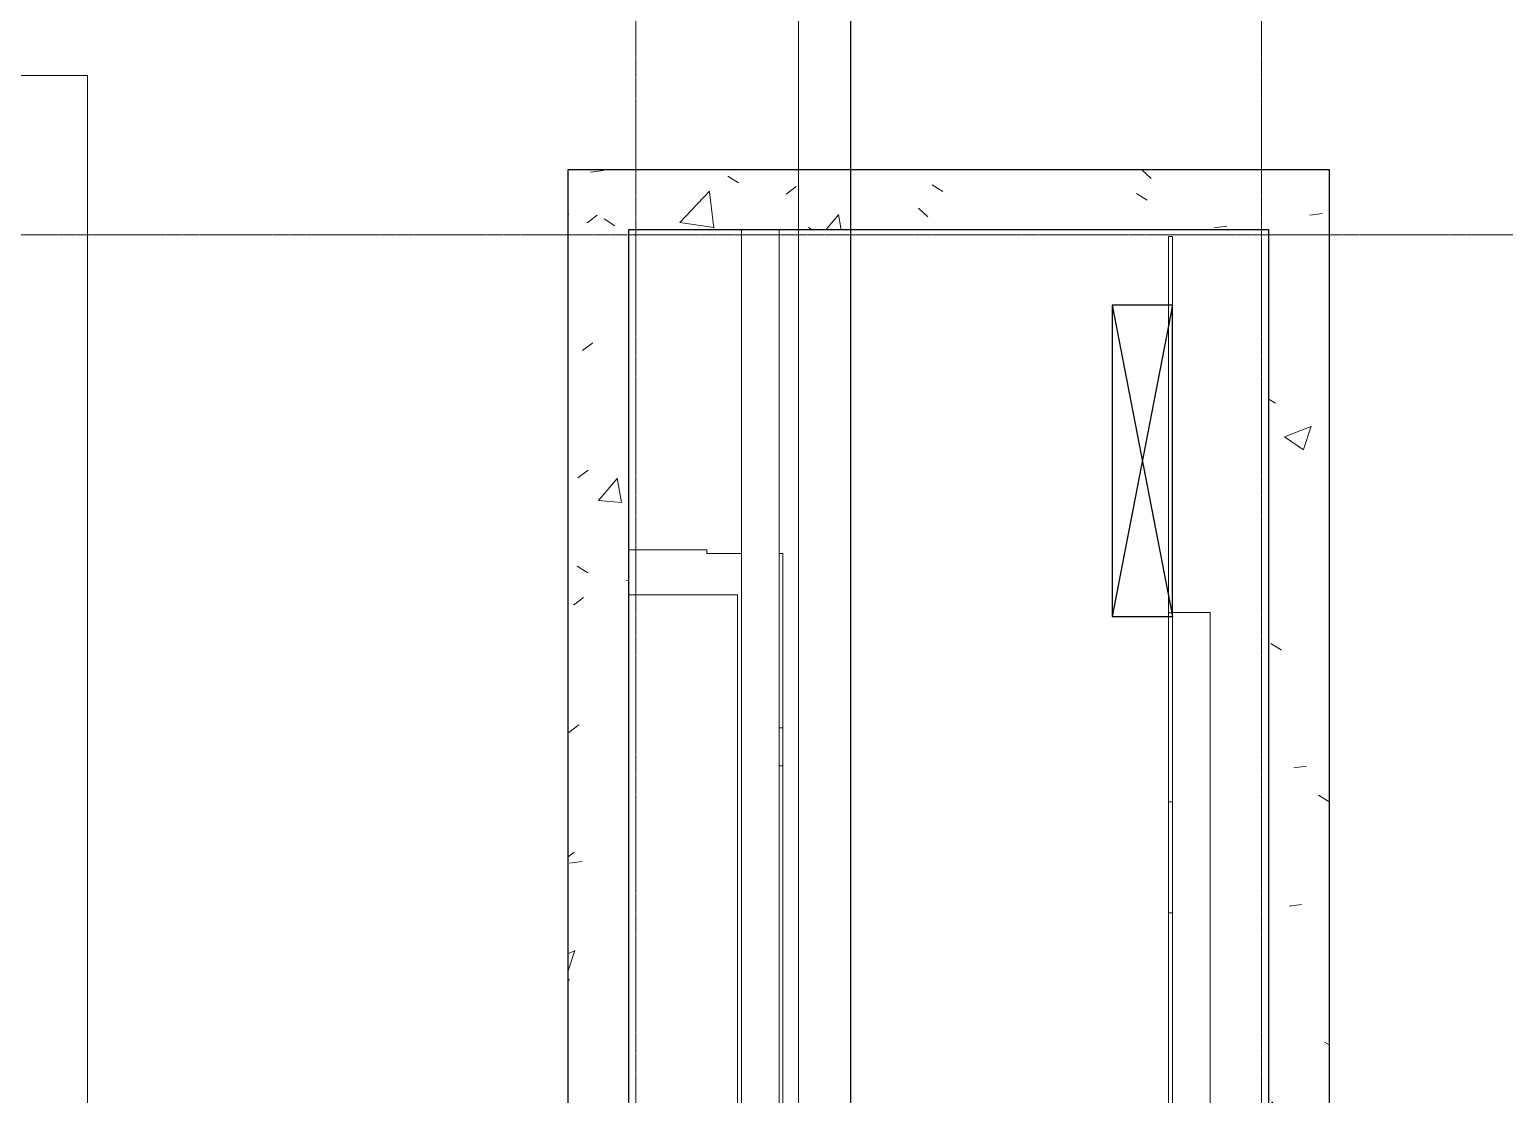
# Model space of a CAD drawing. Header units: millimetres. Extents: x -962357 to -591933, y -35273 to 59420.
# Drawn here: x -640963 to -621388, y 24977 to 39118 of the extents above; entities that cross this region are included whole.
import ezdxf

# ---------------------------------------------------------------- set-up
doc = ezdxf.new("R2010")
doc.units = ezdxf.units.MM
doc.linetypes.add('DPA_Grid _ Level 100', pattern=[10, 5.5, -1.6, 1.3, -1.6])
for name, color, linetype, lineweight in [('_ _ A-DETL-OPENING', 1, 'Continuous', 25), ('A-ANNO-NOTE', 3, 'Continuous', 25), ('A-FLOR-E', 2, 'Continuous', 9), ('A-WALL', 5, 'Continuous', 9), ('A-WALL-PATT', 1, 'Continuous', 9), ('G-ANNO-TEXT', 3, 'Continuous', 9), ('I-WALL-E', 2, 'Continuous', 9), ('S-GRID', 251, 'Continuous', 9), ('WALL-E', 2, 'Continuous', 9)]:
    doc.layers.add(name, color=color, linetype=linetype, lineweight=lineweight)
pattern_1 = [(50, (2.4, 1), (3643.682, -318.781), [381, -4191]), (355, (2.4, 1), (-704.856, 3821.136), [304.8, -3352.8]), (100.451, (306, -25.6), (2938.852, 3502.332), [323.8, -3561.8]), (46.184, (2.4, 1017), (5421.58, -840.856), [571.5, -6286.5]), (96.636, (454, 947), (4748.05, 4948.55), [485.7, -5342.7]), (351.184, (2.4, 1017), (4748.1, 4948.506), [457.2, -5029.2]), (21, (510.4, 763), (3032.288, -2045.304), [381, -4191]), (326, (510.4, 763), (1236.042, 3683.762), [304.8, -3352.8]), (71.451, (763, 592.5), (4268.343, 1638.425), [323.8, -3561.8]), (37.5, (2.4, 1), (61.772, 1691.1008), [167.64, -3144.52, 167.64, -3235.96, -3365.5]), (37.5, (2.4, 1), (61.772, 1691.1008), [-6715.76, 167.64, -3197.86]), (7.5, (2.4, 1), (1336.393, 2003.6115), [167.64, -1772.92, 167.64, -3068.32, -1282.7]), (7.5, (2.4, 1), (1336.393, 2003.6115), [-5176.52, 167.64, -1115.06]), (327.5, (-1130.5, 1), (2711.8178, -114.5786), [167.64, -1102.36, 167.64, -3794.76, -5257.8]), (327.5, (-1130.5, 1), (2711.8178, -114.5786), [-5232.4, 167.64, -5090.16]), (317.5, (-1638.5, 1), (2962.586, 508.533), [167.64, -1483.36, 167.64, -2463.8, -3733.8]), (317.5, (-1638.5, 1), (2962.586, 508.533), [-4282.44, 167.64, -3566.16])]

msp = doc.modelspace()

# ---------------------------------------------------------------- hatches: boundary and pattern name
at = {"layer": 'A-WALL-PATT'}
h = msp.add_hatch(dxfattribs=at)
h.set_pattern_fill('FP_1', color=256, style=0, pattern_type=2)
h.set_pattern_definition(pattern_1)
h.paths.add_polyline_path([(-633815, 9280), (-633015, 9280), (-633015, 37260), (-633815, 37260), (-633815, 10080)])
h = msp.add_hatch(dxfattribs=at)
h.set_pattern_fill('FP_1', color=256, style=0, pattern_type=2)
h.set_pattern_definition(pattern_1)
h.paths.add_polyline_path([(-623715, 36460), (-623715, 37260), (-633015, 37260), (-633015, 36460), (-624515, 36460)])
h = msp.add_hatch(dxfattribs=at)
h.set_pattern_fill('FP_1', color=256, style=0, pattern_type=2)
h.set_pattern_definition(pattern_1)
h.paths.add_polyline_path([(-624515, 2545.8), (-623715, 2545.8), (-623715, 36460), (-624515, 36460), (-624515, 3345.8)])

# ---------------------------------------------------------------- linework, layer by layer
at = {"layer": '_ _ A-DETL-OPENING'}
for p, q in [((-626595, 35460), (-625795, 31326)), ((-625795, 35460), (-626595, 31326)), ((-626595, 35460), (-626595, 31326)), ((-625795, 35460), (-626595, 35460)), ((-625795, 31326), (-625795, 35460)), ((-626595, 31326), (-625795, 31326))]:
    msp.add_line(p, q, dxfattribs=at)
at = {"layer": 'A-ANNO-NOTE'}
msp.add_line((-630064.7, 17028.1), (-630064.7, 46390.6), dxfattribs=at)
at = {"layer": 'A-FLOR-E'}
for p, q in [((-633015, 32210), (-631975, 32210)), ((-631975, 32210), (-633015, 32210)), ((-631975, 32210), (-631975, 32160)), ((-631975, 32160), (-631975, 32210)), ((-631975, 32160), (-631515, 32160)), ((-631515, 32160), (-631975, 32160)), ((-631015, 32160), (-630965, 32160)), ((-630965, 32160), (-631015, 32160)), ((-630965, 32160), (-630965, 19107.7)), ((-630965, 19107.7), (-630965, 32160)), ((-631565, 31610), (-633015, 31610)), ((-633015, 31610), (-631565, 31610)), ((-631565, 18946.9), (-631565, 31610)), ((-631565, 31610), (-631565, 18946.9))]:
    msp.add_line(p, q, dxfattribs=at)
at = {"layer": 'A-WALL', "color": 7, "lineweight": 25}
for p, q in [((-633815, 10080), (-633815, 37260)), ((-633815, 37260), (-633015, 37260)), ((-633015, 37260), (-623715, 37260)), ((-623715, 37260), (-623715, 36460)), ((-633015, 36460), (-633015, 9280)), ((-624515, 36460), (-633015, 36460)), ((-624515, 3345.8), (-624515, 36460)), ((-623715, 36460), (-623715, 2545.8))]:
    msp.add_line(p, q, dxfattribs=at)
at = {"layer": 'G-ANNO-TEXT', "color": 250}
for p, q in [((-630755.9, 17179.4), (-630755.9, 42024)), ((-640194.5, 38506.7), (-675455, 38506.7)), ((-640194.5, 6817.2), (-640194.5, 38506.7))]:
    msp.add_line(p, q, dxfattribs=at)
at = {"layer": 'I-WALL-E'}
for p, q in [((-631015, 19194.3), (-631015, 29844)), ((-631015, 29844), (-631015, 29340.2)), ((-630965, 29844), (-631015, 29844)), ((-630965, 29340.2), (-630965, 29844)), ((-630965, 29844), (-630965, 19107.7)), ((-631015, 29340.2), (-631015, 19194.3)), ((-631015, 29340.2), (-630965, 29340.2)), ((-630965, 19107.7), (-630965, 29340.2))]:
    msp.add_line(p, q, dxfattribs=at)
at = {"layer": 'S-GRID', "linetype": 'DPA_Grid _ Level 100'}
for p, q in [((-632915, -30741.3), (-632915, 54920.2)), ((-624615, -30741.3), (-624615, 54920.2)), ((-676280, 36390), (-601518.7, 36390))]:
    msp.add_line(p, q, dxfattribs=at)
at = {"layer": 'WALL-E'}
for p, q in [((-631515, 36460), (-631515, 11076.2)), ((-631515, 31375.8), (-631515, 36460)), ((-631515, 36460), (-631015, 36460)), ((-631515, 36460), (-631015, 36460)), ((-631015, 11076.2), (-631015, 36460)), ((-631015, 36460), (-631015, 31375.8)), ((-625845, 36320), (-625845, 36370)), ((-625845, 36370), (-625845, 36320)), ((-625795, 36370), (-625845, 36370)), ((-625795, 36370), (-625845, 36370)), ((-625845, 23555.8), (-625845, 36320)), ((-625845, 36320), (-625845, 31372.1)), ((-625845, 36280), (-625845, 34480)), ((-625845, 34480), (-625845, 36280)), ((-625795, 31372.1), (-625795, 36370)), ((-625795, 36370), (-625795, 17890)), ((-625795, 34480), (-625795, 36280)), ((-625795, 36280), (-625795, 34480)), ((-625845, 33880), (-625845, 32080)), ((-625845, 32080), (-625845, 33880)), ((-625795, 33880), (-625795, 32080)), ((-625795, 32080), (-625795, 33880)), ((-631515, 15980), (-631515, 31375.8)), ((-631015, 31375.8), (-631015, 15980)), ((-625845, 31372.1), (-625845, 28863.4)), ((-625795, 31372.1), (-625845, 31372.1)), ((-625795, 31372.1), (-625845, 31372.1)), ((-625795, 31375.8), (-625795, 11076.2)), ((-625795, 16730), (-625795, 31375.8)), ((-625795, 31375.8), (-625295, 31375.8)), ((-625295, 31375.8), (-625795, 31375.8)), ((-625795, 28863.4), (-625795, 31372.1)), ((-625295, 31375.8), (-625295, 30875.8)), ((-625295, 30875.8), (-625295, 31375.8)), ((-625295, 30875.8), (-625295, 16230)), ((-625295, 11076.2), (-625295, 30875.8)), ((-625845, 28863.4), (-625845, 27391.1)), ((-625795, 28863.4), (-625845, 28863.4)), ((-625795, 27391.1), (-625795, 28863.4)), ((-625845, 27391.1), (-625845, 23555.8)), ((-625845, 27391.1), (-625795, 27391.1)), ((-625795, 17890), (-625795, 27391.1))]:
    msp.add_line(p, q, dxfattribs=at)

doc.saveas('drawing.dxf')
